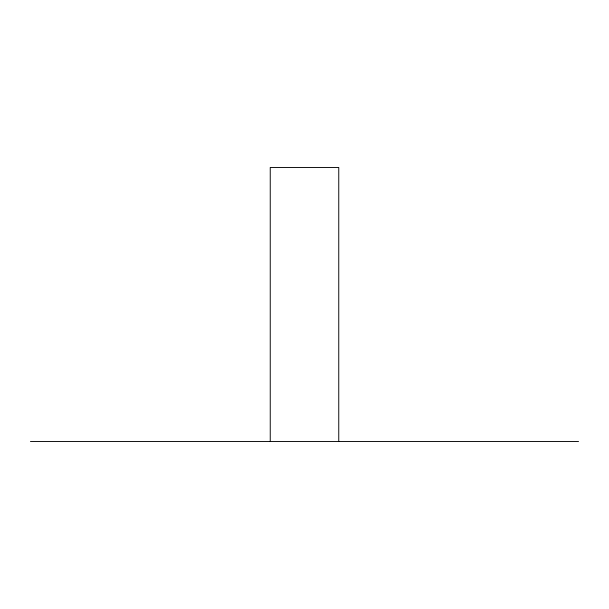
<?xml version="1.0" encoding="UTF-8"?>
<svg xmlns="http://www.w3.org/2000/svg" width="609" height="609" viewBox="0 0 609 609"><rect width="100%" height="100%" fill="white"/><g stroke="black" fill="none" stroke-linecap="round" stroke-linejoin="round"><path stroke-width="0.91" d="M30.45 441.525L578.55 441.525M338.756 441.525L338.756 167.475L270.244 167.475L270.244 441.525"/></g></svg>
